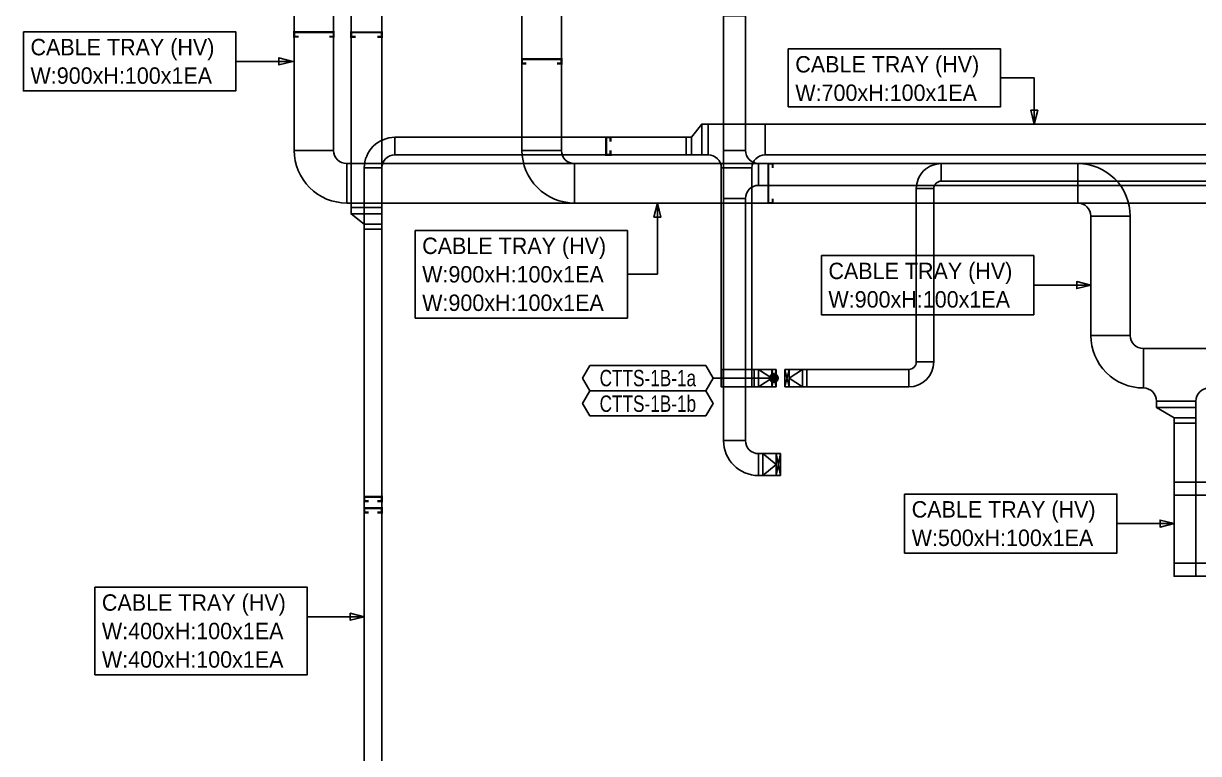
# Model space of a CAD drawing. Header units: millimetres. Extents: x 14100 to 374841, y -351975 to 881100.
# Drawn here: x 267771 to 294592, y -318323 to -301650 of the extents above; entities that cross this region are included whole.
import ezdxf
from ezdxf.enums import TextEntityAlignment as Align

# ---------------------------------------------------------------- set-up
doc = ezdxf.new("R2010")
doc.units = ezdxf.units.MM
doc.header["$LTSCALE"] = 150
for name, color, linetype in [('-----26 Electrical Cable Tray_HV_B', 2, 'Continuous'), ('-----26 Electrical Cable Tray_HV_IT', 4, 'Continuous'), ('-----26 Electrical Cable Tray_HV_N', 30, 'Continuous'), ('-----26 Electrical Cable Tray_HV_UT A', 1, 'Continuous'), ('-----26 Electrical Cable Tray_HV_UT B', 71, 'Continuous'), ('-----26 Electrical Cable Tray_HV_발전기 A', 6, 'Continuous'), ('-----26 Electrical Cable Tray_HV_발전기 B', 103, 'Continuous'), ('-----29 주기', 1, 'Continuous'), ('-----30 Text', 2, 'Continuous'), ('-----99 Cable Schedule', 2, 'Continuous')]:
    doc.layers.add(name, color=color, linetype=linetype)
doc.styles.add('ELEC', font='')
doc.styles.get('ELEC').set_extended_font_data('Dotum')

# ---------------------------------------------------------------- blocks, each defined once
blk = doc.blocks.new('A$527511562058')
at = {"color": 0}
for p, q in [((0, 400), (400, 400)), ((0, 0), (0, 400)), ((400, 400), (500, 400)), ((500, 400), (500, 0)), ((400, 0), (0, 0)), ((500, 0), (400, 0))]:
    blk.add_line(p, q, dxfattribs=at)
at = {"color": 8}
for p, q in [((100, 400), (0, 0)), ((0, 400), (100, 0)), ((100, 200), (400, 400)), ((100, 0), (100, 400)), ((400, 400), (400, 0)), ((100, 200), (400, 0))]:
    blk.add_line(p, q, dxfattribs=at)
blk = doc.blocks.new('A$C9a0ab699')
h = blk.add_hatch(color=0)
edge = h.paths.add_edge_path()
edge.add_arc((64.00719340983778, 64.00719340983778), 64.0071934098378, 720.0000000000341, 1080.000000000034, ccw=False)
at = {"color": 0}
blk.add_circle((64.00719340983778, 64.00719340983778), 64.0071934098378, dxfattribs=at)
blk = doc.blocks.new('A$595823492043')
at = {"color": 0}
for p, q in [((0, 0), (0, 500)), ((0, 500), (100, 500)), ((100, 500), (500, 500)), ((500, 500), (500, 0)), ((100, 0), (0, 0)), ((500, 0), (100, 0))]:
    blk.add_line(p, q, dxfattribs=at)
at = {"color": 8}
for p, q in [((400, 250), (100, 500)), ((100, 0), (100, 500)), ((400, 500), (400, 0)), ((400, 0), (500, 500)), ((500, 0), (400, 500)), ((400, 250), (100, 0))]:
    blk.add_line(p, q, dxfattribs=at)

msp = doc.modelspace()

# ---------------------------------------------------------------- linework, layer by layer
at = {"layer": '-----26 Electrical Cable Tray_HV_B'}
for points, elevation in [([(288721.4292139267, -305249.9993575271), (288721.4292139267, -304849.9993575271, 0.4142135623730951), (288150.000642498, -305421.4279289556), (288550.000642498, -305421.4279289556, -0.4142135623730951)], -7.329721688328247e-10), ([(287978.5720710694, -309550.000642423), (287978.5720710694, -309950.000642423, 0.4142135623730951), (288550.000642498, -309378.5720709945), (288150.000642498, -309378.5720709945, -0.4142135623730951)], -1.604167281216358e-09)]:
    msp.add_lwpolyline(points, format="xyb", close=True, dxfattribs=dict(at, elevation=elevation))
for points, elevation in [([(308150.9743635972, -305249.9993575272), (288721.4292139267, -305249.9993575271), (288721.4292139267, -304849.9993575271), (308150.9743635972, -304849.9993575272)], -4.588145881243348e-10), ([(288150.000642498, -305421.4279289556), (288150.000642498, -309378.5720709945), (288550.000642498, -309378.5720709945), (288550.000642498, -305421.4279289556)], -1.098515609777478e-09), ([(287978.5720710694, -309550.000642423), (285650.000642499, -309550.0006424229), (285650.000642499, -309950.0006424229), (287978.5720710694, -309950.000642423)], -1.604167281216358e-09)]:
    msp.add_lwpolyline(points, close=True, dxfattribs=dict(at, elevation=elevation))
at = {"layer": '-----26 Electrical Cable Tray_HV_IT'}
for points, elevation in [([(284250.8887900875, -301475.0006424491), (284250.6074944119, -304547.1420862695), (283750.6074944119, -304547.1420862695), (283750.8887900875, -301475.0006424491)], -1.604167281216294e-09), ([(284550.6074944119, -305347.1420862695), (299354.3187393186, -305350.4129516747), (299354.3187393186, -304850.4129516747), (284550.6074944119, -304847.1420862695)], -4.651746739477625e-09), ([(284250.0006424959, -311174.8121229835), (284250.6074944119, -305647.1420862695), (283750.6074944119, -305647.1420862695), (283750.0006424959, -311174.8121229835)], -1.604167281216294e-09)]:
    msp.add_lwpolyline(points, close=True, dxfattribs=dict(at, elevation=elevation))
for points, elevation in [([(284250.6074944119, -305647.1420862695), (283750.6074944119, -305647.1420862695), (283750.6074944119, -305647.1420862695), (283750.6074944119, -304547.1420862695), (284250.6074944119, -304547.1420862695, 0.414213562373095), (284550.6074944119, -304847.1420862695), (284550.6074944119, -305347.1420862695), (284550.6074944119, -305347.1420862695, 0.414213562373095)], -1.604167281216294e-09), ([(284550.0006424959, -311474.8121229835), (284550.0006424959, -311974.8121229835, -0.4142135623730951), (283750.0006424959, -311174.8121229835), (284250.0006424959, -311174.8121229835), (284250.0006424959, -311174.8121229835), (284250.0006424959, -311174.8121229835), (284250.0006424959, -311174.8121229835, 0.414213562373095)], -1.279402043306171e-09)]:
    msp.add_lwpolyline(points, format="xyb", close=True, dxfattribs=dict(at, elevation=elevation))
at = {"layer": '-----26 Electrical Cable Tray_HV_N', "color": 1}
for p, q in [((290074.5024832557, -302892.6405932733), (290843.0220159097, -302892.6405932733)), ((281557.9364514322, -307378.1675971509), (282242.9174810069, -307378.1675971509))]:
    msp.add_line(p, q, dxfattribs=at)
for points, elevation in [([(267771.312831993, -301839.4103344678), (267771.312831993, -303189.4103344678), (272617.3322341323, -303189.4103344678), (272617.3322341323, -301839.4103344678)], -3.247652379101226e-10), ([(285228.4830811163, -302231.7247130765), (285228.4830811163, -303553.5564734701), (290074.5024832557, -303553.5564734701), (290074.5024832557, -302231.7247130765)], -4.651746739477625e-09), ([(276711.9170492928, -306378.1675971509), (276711.9170492928, -308378.1675971509), (281557.9364514322, -308378.1675971509), (281557.9364514322, -306378.1675971509)], -3.247652379101226e-10), ([(285984.8810888829, -306951.03785135), (285984.8810888829, -308301.03785135), (290830.9004910223, -308301.03785135), (290830.9004910223, -306951.03785135)], -3.247652379101226e-10), ([(287884.8810888829, -312396.8909925116), (287884.8810888829, -313746.8909925116), (292730.9004910223, -313746.8909925116), (292730.9004910223, -312396.8909925116)], 6.033260278161784e-09), ([(269400.8123582629, -314525.0000376932), (269400.8123582629, -316525.0000376932), (274246.8317604022, -316525.0000376932), (274246.8317604022, -314525.0000376932)], 6.538146655123933e-09)]:
    msp.add_lwpolyline(points, close=True, dxfattribs=dict(at, elevation=elevation))
for points, elevation in [([(273920.5004737475, -302514.409975551), (273600.5004737475, -302434.409975551), (273600.5004737475, -302594.409975551), (273920.5004737475, -302514.409975551), (272617.3322341323, -302514.4103344678)], -3.247652379101226e-10), ([(290843.0218295548, -303949.9993575271), (290763.0218295548, -303629.9993575271), (290923.0218295548, -303629.9993575271), (290843.0218295548, -303949.9993575271), (290843.0220159097, -302892.6405932733)], 1.426652702584247e-09), ([(282242.9178399238, -305749.9993575357), (282322.9178399238, -306069.9993575357), (282162.9178399238, -306069.9993575357), (282242.9178399238, -305749.9993575357), (282242.9174810069, -307378.1675971509)], -3.247652379101226e-10), ([(292134.0687306374, -307626.0382102669), (291814.0687306374, -307706.0382102669), (291814.0687306374, -307546.0382102669), (292134.0687306374, -307626.0382102669), (290830.9004910223, -307626.03785135)], -3.247652379101226e-10), ([(294034.0687306374, -313071.8913514285), (293714.0687306374, -313151.8913514285), (293714.0687306374, -312991.8913514285), (294034.0687306374, -313071.8913514285), (292730.9004910223, -313071.8909925116)], 6.033260278161784e-09), ([(275550.0000000174, -315199.9996787764), (275230.0000000174, -315119.9996787764), (275230.0000000174, -315279.9996787764), (275550.0000000174, -315199.9996787764), (274246.8317604022, -315200.0000376932)], 6.538146655123933e-09)]:
    msp.add_lwpolyline(points, dxfattribs=dict(at, elevation=elevation))
at = {"layer": '-----26 Electrical Cable Tray_HV_UT A'}
msp.add_lwpolyline([(279150.0000000056, -289149.9993575705), (279150.0000000056, -304549.9993575271), (280050.0000000056, -304549.9993575271), (280050.0000000056, -289149.9993575705)], close=True, dxfattribs=at)
at = {"layer": '-----26 Electrical Cable Tray_HV_UT A', "ltscale": 7.5, "const_width": 50}
msp.add_lwpolyline([(279250.0000000056, -302564.6882768945), (279150.0000000056, -302564.6882768945), (279150.0000000056, -302464.6882768945), (280050.0000000059, -302464.6882768945), (280050.0000000059, -302564.6882768945), (279950.0000000059, -302564.6882768945)], dxfattribs=at)
at = {"layer": '-----26 Electrical Cable Tray_HV_UT A'}
msp.add_lwpolyline([(280350.0000000056, -304849.9993575271), (280350.0000000056, -304849.9993575271, -0.414213562373095), (280050.0000000056, -304549.9993575271), (280050.0000000056, -304549.9993575271), (279150.0000000056, -304549.9993575271, 0.4142135623731661), (280350.0000000056, -305749.9993575271)], format="xyb", close=True, dxfattribs=at)
for points, elevation in [([(291834.0687306374, -304849.9993575271), (280350.0000000056, -304849.9993575271), (280350.0000000056, -305749.9993575271), (291834.0687306374, -305749.9993575271)], -4.588145881243348e-10), ([(292134.0687306374, -306049.9993575271), (292134.0687306374, -308775.0006423427), (293034.0687306374, -308775.0006423427), (293034.0687306374, -306049.9993575271)], -3.247652379101226e-10), ([(294034.0687306374, -310775.0006423427), (294034.0687306374, -314275.0006423696), (294534.0687306374, -314275.0006423696), (294534.0687306374, -310775.0006423427)], 6.033260278161784e-09), ([(296050.0006424992, -312125.0006423696), (294034.0687306374, -312125.0006423696), (294034.0687306374, -312425.0006423696), (296050.0006424992, -312425.0006423696)], -1.242394414158858e-09), ([(296050.0006424992, -313975.0006423696), (294034.0687306374, -313975.0006423696), (294034.0687306374, -314275.0006423696), (296050.0006424992, -314275.0006423696)], -1.242394414158858e-09)]:
    msp.add_lwpolyline(points, close=True, dxfattribs=dict(at, elevation=elevation))
for points, elevation in [([(291834.0687306374, -305749.9993575271), (291834.0687306374, -305749.9993575271, -0.414213562373095), (292134.0687306374, -306049.9993575271), (292134.0687306374, -306049.9993575271), (293034.0687306374, -306049.9993575271, 0.4142135623731661), (291834.0687306374, -304849.9993575271)], -4.588145881243348e-10), ([(293334.0687306374, -309075.0006423427), (293334.0687306374, -309075.0006423427, -0.414213562373095), (293034.0687306374, -308775.0006423427), (293034.0687306374, -308775.0006423427), (292134.0687306374, -308775.0006423427, 0.4142135623731661), (293334.0687306374, -309975.0006423427)], 6.033260278161784e-09), ([(293334.0687306374, -309975.0006423427), (293334.0687306374, -309075.0006423427), (293334.0687306374, -309075.0006423427), (294834.0687306374, -309075.0006423427), (294834.0687306374, -309975.0006423427, 0.414213562373095), (294534.0687306374, -310275.0006423427), (293634.0687306374, -310275.0006423427), (293634.0687306374, -310275.0006423427, 0.414213562373095)], 6.033260278161784e-09)]:
    msp.add_lwpolyline(points, format="xyb", close=True, dxfattribs=dict(at, elevation=elevation))
at = {"layer": '-----26 Electrical Cable Tray_HV_UT A', "elevation": 6.033260278161784e-09}
msp.add_lwpolyline([(294534.0687306374, -310275.0006423427), (294534.0687306374, -310775.0006423427), (294034.0687306374, -310775.0006423427), (294034.0687306374, -310655.6017493166), (294534.0687306374, -310655.6017493166), (294534.0687306374, -310422.6442877215), (293634.0687306374, -310422.6442877215), (294034.0687306374, -310655.6017493166), (294534.0687306374, -310655.6017493166), (294534.0687306374, -310275.0006423427), (293634.0687306374, -310275.0006423427), (293634.0687306374, -310422.6442877215)], dxfattribs=at)
at = {"layer": '-----26 Electrical Cable Tray_HV_UT B', "elevation": 3.98239967885409e-09}
for points in [[(273950.0000000174, -296249.9974301405), (273950.0000000174, -304549.9993575357), (274850.0000000174, -304549.9993575357), (274850.0000000174, -296249.9974301405)], [(314050.0758198809, -304849.9993575357), (275150.0000000174, -304849.9993575357), (275150.0000000174, -305749.9993575357), (314050.0758198809, -305749.9993575357)]]:
    msp.add_lwpolyline(points, close=True, dxfattribs=at)
at = {"layer": '-----26 Electrical Cable Tray_HV_UT B', "ltscale": 7.5, "const_width": 50}
for points, elevation in [([(274750.0000000175, -301950.0003212509), (274850.0000000175, -301950.0003212509), (274850.0000000175, -301850.0003212509), (273950.0000000174, -301850.0003212509), (273950.0000000174, -301950.0003212509), (274050.0000000174, -301950.0003212509)], 3.98239967885409e-09), ([(284871.44081058, -305649.9993575363), (284871.44081058, -305749.9993575363), (284771.44081058, -305749.9993575363), (284771.44081058, -304849.999357536), (284871.44081058, -304849.999357536), (284871.44081058, -304949.999357536)], -1.296070722835334e-10)]:
    msp.add_lwpolyline(points, dxfattribs=dict(at, elevation=elevation))
at = {"layer": '-----26 Electrical Cable Tray_HV_UT B', "elevation": 3.98239967885409e-09}
msp.add_lwpolyline([(275150.0000000174, -304849.9993575357), (275150.0000000174, -304849.9993575357, -0.414213562373095), (274850.0000000174, -304549.9993575357), (274850.0000000174, -304549.9993575357), (273950.0000000174, -304549.9993575357, 0.4142135623731661), (275150.0000000174, -305749.9993575357)], format="xyb", close=True, dxfattribs=at)
at = {"layer": '-----26 Electrical Cable Tray_HV_발전기 A', "elevation": 3.98239967885409e-09}
for points in [[(275250.0000000173, -297149.9974301417), (275950.0000000173, -297149.9974301417), (275950.0000000174, -305849.9993575357), (275250.0000000174, -305849.9993575357)], [(275550.0000000173, -324050.0000000171), (275550.0000000174, -306349.9993575357), (275950.0000000174, -306349.9993575357), (275950.0000000173, -324050.0000000171)]]:
    msp.add_lwpolyline(points, close=True, dxfattribs=at)
at = {"layer": '-----26 Electrical Cable Tray_HV_발전기 A', "ltscale": 7.5, "const_width": 50}
for points, elevation in [([(275850.0000000173, -301953.5410995201), (275950.0000000173, -301953.5410995201), (275950.0000000173, -301853.5410995201), (275250.0000000173, -301853.5410995201), (275250.0000000173, -301953.5410995201), (275350.0000000173, -301953.5410995201)], -3.247652379101226e-10), ([(275650.0000000174, -312559.6770482959), (275550.0000000174, -312559.6770482959), (275550.0000000174, -312459.6770482959), (275950.0000000174, -312459.6770482959), (275950.0000000174, -312559.6770482959), (275850.0000000174, -312559.6770482959)], 3.98239967885409e-09)]:
    msp.add_lwpolyline(points, dxfattribs=dict(at, elevation=elevation))
at = {"layer": '-----26 Electrical Cable Tray_HV_발전기 A', "elevation": 3.98239967885409e-09}
msp.add_lwpolyline([(275950.0000000174, -305849.9993575357), (275950.0000000174, -306349.9993575357), (275550.0000000174, -306349.9993575357), (275550.0000000174, -306230.6004645096), (275950.0000000174, -306230.6004645096), (275950.0000000174, -305997.6430029145), (275250.0000000174, -305997.6430029145), (275550.0000000174, -306230.6004645096), (275950.0000000174, -306230.6004645096), (275950.0000000174, -305849.9993575357), (275250.0000000174, -305849.9993575357), (275250.0000000174, -305997.6430029145)], dxfattribs=at)
at = {"layer": '-----26 Electrical Cable Tray_HV_발전기 B', "elevation": 1.426652702584248e-09}
msp.add_lwpolyline([(283400.0003212541, -304649.9993575271), (282900.0003212541, -304649.9993575271), (282900.0003212541, -304249.9993575271), (283019.3992142803, -304249.9993575271), (283019.3992142803, -304649.9993575271), (283252.3566758754, -304649.9993575271), (283252.3566758754, -303949.9993575271), (283019.3992142803, -304249.9993575271), (283019.3992142803, -304649.9993575271), (283400.0003212541, -304649.9993575271), (283400.0003212541, -303949.9993575271), (283252.3566758754, -303949.9993575271)], dxfattribs=at)
at = {"layer": '-----26 Electrical Cable Tray_HV_발전기 B'}
for points, elevation in [([(283400.0003212541, -304649.9993575271), (283400.0003212541, -303949.9993575271), (283400.0003212541, -303949.9993575271), (284700.0003212541, -303949.9993575271), (284700.0003212541, -304649.9993575271, 0.414213562373095), (284400.0003212541, -304949.9993575271), (283700.0003212541, -304949.9993575271), (283700.0003212541, -304949.9993575271, 0.414213562373095)], 1.426652702584248e-09), ([(276250.0000000173, -304649.9993575271, 0.414213562373095), (275950.0000000173, -304949.9993575271), (275950.0000000173, -304949.9993575271), (275950.0000000173, -304949.9993575271), (275950.0000000173, -304949.9993575271), (275550.0000000173, -304949.9993575271, -0.4142135623730951), (276250.0000000173, -304249.999357527)], 1.426652702584247e-09)]:
    msp.add_lwpolyline(points, format="xyb", close=True, dxfattribs=dict(at, elevation=elevation))
for points, elevation in [([(350249.9992610207, -304649.9993575271), (350249.9992610207, -303949.9993575271), (284700.0003212541, -303949.9993575271), (284700.0003212541, -304649.9993575271)], 1.426652702584248e-09), ([(282900.0003212541, -304649.9993575271), (276250.0000000173, -304649.9993575271), (276250.0000000173, -304249.9993575271), (282900.0003212541, -304249.9993575271)], 1.426652702584248e-09), ([(275950.0000000173, -304949.9993575271), (275950.0000000173, -324050.0000000171), (275550.0000000173, -324050.0000000171), (275550.0000000173, -304949.9993575271)], 1.426652702584247e-09), ([(283700.0003212542, -304949.9993575271), (283700.0004629752, -309949.0985091269), (284400.0004629752, -309949.0985091269), (284400.0003212541, -304949.9993575271)], 1.426652702584248e-09), ([(283700.2260033066, -309949.0985058211), (284450.000642499, -309949.0985138546), (284450.000642499, -309549.0985138546), (283700.2260033066, -309549.0985058211)], -1.604167281216358e-09)]:
    msp.add_lwpolyline(points, close=True, dxfattribs=dict(at, elevation=elevation))
at = {"layer": '-----26 Electrical Cable Tray_HV_발전기 B', "ltscale": 7.5, "const_width": 50}
for points, elevation in [([(281170.8455095831, -304549.9993575271), (281170.8455095831, -304649.9993575271), (281070.8455095831, -304649.9993575271), (281070.8455095831, -304249.9993575271), (281170.8455095831, -304249.9993575271), (281170.8455095831, -304349.9993575271)], 1.662562630008679e-08), ([(275650.0000000174, -312819.4985138654), (275550.0000000174, -312819.4985138654), (275550.0000000174, -312719.4985138654), (275950.0000000174, -312719.4985138654), (275950.0000000174, -312819.4985138654), (275850.0000000174, -312819.4985138654)], 3.98239967885409e-09)]:
    msp.add_lwpolyline(points, dxfattribs=dict(at, elevation=elevation))
at = {"layer": '-----29 주기', "elevation": -1.279402043306235e-09}
for points in [[(280699.7822448039, -309459.4463852844), (280533.072354592, -309748.1963852862), (280699.7822448065, -310036.9463852897), (283345.5931239131, -310036.9463852897), (283512.3030141366, -309748.1963852862), (283345.5931239107, -309459.4463852844)], [(280699.7822448065, -310036.9463852897), (280533.0723545945, -310325.6963852914), (280699.7822448089, -310614.4463852949), (283345.5931239157, -310614.4463852949), (283512.303014139, -310325.6963852914), (283345.5931239131, -310036.9463852897)]]:
    msp.add_lwpolyline(points, close=True, dxfattribs=at)
at = {"layer": '-----99 Cable Schedule', "color": 1, "elevation": -1.279402043306235e-09}
msp.add_lwpolyline([(283512.303014139, -309748.1963852862), (284899.7751103569, -309748.1963852862)], dxfattribs=at)

# ---------------------------------------------------------------- block references
at = {"layer": '-----26 Electrical Cable Tray_HV_B'}
msp.add_blockref('A$527511562058', (285150.000642499, -309950.0006424229, -1.279402043306235e-09), dxfattribs=at)
at = {"layer": '-----26 Electrical Cable Tray_HV_IT', "xscale": -1, "rotation": 180}
msp.add_blockref('A$595823492043', (284550.0006424959, -311475.0006424228, -1.279402043306235e-09), dxfattribs=at)
at = {"layer": '-----26 Electrical Cable Tray_HV_발전기 B', "rotation": 180}
msp.add_blockref('A$527511562058', (284950.000642499, -309549.0985138546, -1.279402043306235e-09), dxfattribs=at)
at = {"layer": '-----99 Cable Schedule', "color": 1, "xscale": 1.5, "yscale": 1.5, "zscale": 1.5, "rotation": 270}
msp.add_blockref('A$C9a0ab699', (284803.7643202421, -309652.1855951714), dxfattribs=at)

# ---------------------------------------------------------------- texts
at = {"layer": '-----26 Electrical Cable Tray_HV_N', "style": 'ELEC'}
msp.add_text('CABLE TRAY (HV)', height=375, dxfattribs=at).set_placement((269560.8123582629, -314875.0000376932, 6.398281961329002e-09), align=Align.MIDDLE_LEFT)
at = {"layer": '-----26 Electrical Cable Tray_HV_UT A', "style": 'ELEC'}
for s, p in [('CABLE TRAY (HV)', (286144.8810888829, -307301.03785135)), ('W:900xH:100x1EA', (276871.9170492928, -307378.1675971509)), ('W:900xH:100x1EA', (286144.8810888829, -307951.03785135)), ('CABLE TRAY (HV)', (288044.8810888829, -312746.8909925116, 5.893395584366853e-09)), ('W:500xH:100x1EA', (288044.8810888829, -313396.8909925116, 5.893395584366853e-09))]:
    msp.add_text(s, height=375, dxfattribs=at).set_placement(p, align=Align.MIDDLE_LEFT)
at = {"layer": '-----26 Electrical Cable Tray_HV_UT B', "style": 'ELEC'}
for s, p in [('CABLE TRAY (HV)', (267931.312831993, -302189.4103344678)), ('W:900xH:100x1EA', (267931.312831993, -302839.4103344678)), ('CABLE TRAY (HV)', (276871.9170492928, -306728.1675971509)), ('W:900xH:100x1EA', (276871.9170492928, -308028.1675971509))]:
    msp.add_text(s, height=375, dxfattribs=at).set_placement(p, align=Align.MIDDLE_LEFT)
at = {"layer": '-----26 Electrical Cable Tray_HV_발전기 A', "style": 'ELEC'}
msp.add_text('W:400xH:100x1EA', height=375, dxfattribs=at).set_placement((269560.8123582629, -315525.0000376932, 6.398281961329002e-09), align=Align.MIDDLE_LEFT)
at = {"layer": '-----26 Electrical Cable Tray_HV_발전기 B', "style": 'ELEC'}
for s, p in [('CABLE TRAY (HV)', (285388.4830811163, -302581.7247130765, -4.791611433272556e-09)), ('W:700xH:100x1EA', (285388.4830811163, -303231.7247130765, -4.791611433272556e-09)), ('W:400xH:100x1EA', (269560.8123582629, -316175.0000376932, 6.398281961329002e-09))]:
    msp.add_text(s, height=375, dxfattribs=at).set_placement(p, align=Align.MIDDLE_LEFT)
at = {"layer": '-----30 Text', "linetype": 'Continuous', "style": 'ELEC', "width": 0.8}
for s, p in [('CTTS-1B-1a', (282022.6876843585, -309748.196385287, -1.357875703386875e-09)), ('CTTS-1B-1b', (282022.6876843612, -310325.6963852922, -1.17805829734395e-09))]:
    msp.add_text(s, height=375, dxfattribs=at).set_placement(p, align=Align.MIDDLE)

doc.saveas('drawing.dxf')
